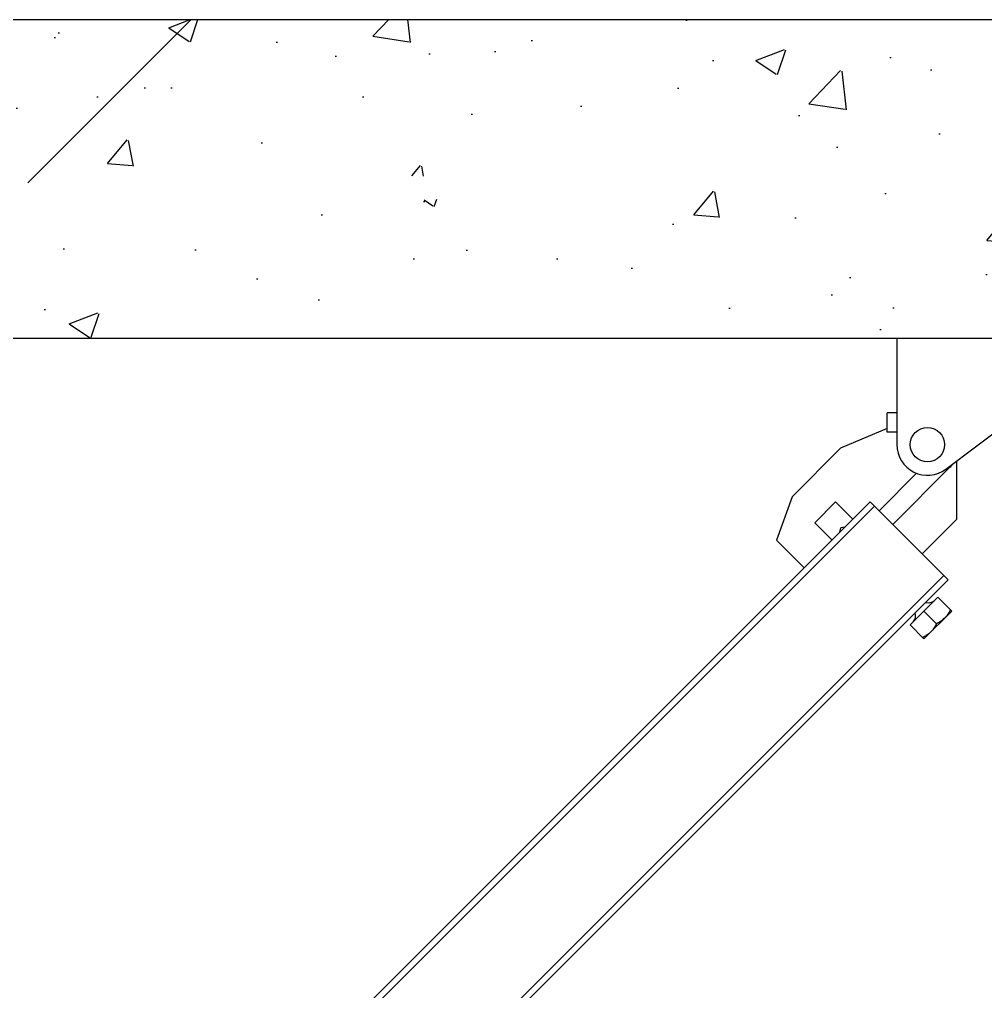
# Model space of a CAD drawing. Extents: x 552102 to 973302, y -80747 to 40012826.
# Drawn here: x 609838 to 612561, y 212428 to 215170 of the extents above; entities that cross this region are included whole.
import ezdxf

# ---------------------------------------------------------------- set-up
doc = ezdxf.new("R2010")
doc.units = 0
doc.header["$LTSCALE"] = 1000
doc.header["$MEASUREMENT"] = 0
doc.layers.add('02___PRT_ALL_AXES', color=7, linetype='Continuous')
doc.layers.add('图框', color=7, linetype='Continuous')

msp = doc.modelspace()

# ---------------------------------------------------------------- hatches: boundary and pattern name
at = {"layer": '图框'}
h = msp.add_hatch(dxfattribs=at)
h.set_pattern_fill('AR-CONC', color=33, scale=115.2, style=0)
h.set_pattern_definition([(49.99999999999999, (-1263114.455668004, -4618948.186350072), (826.2837303560681, -72.29045949994956), [86.4, -950.4000000000001]), (355, (-1263114.455668004, -4618948.186350072), (-159.841536322176, 866.5253380224136), [69.12, -760.32]), (100.4513999999998, (-1263045.598692642, -4618954.210549749), (666.4428077345531, 794.2343524542189), [73.42869887999983, -807.7157130239974]), (46.18420000000002, (-1263114.455668004, -4618717.786350073), (1229.461688016742, -190.6779045070288), [129.5999999999987, -1425.59999999999]), (96.6355999999996, (-1263012.000537761, -4618733.676239736), (1076.731436792106, 1122.183787277309), [110.1430517759983, -1211.573375999985]), (351.1842, (-1263114.455668004, -4618717.786350073), (1076.730560793939, 1122.184628265974), [103.6800000000001, -1140.480000000001]), (21, (-1262999.255668004, -4618775.386350073), (687.6369240404679, -463.8169620464705), [86.4, -950.4000000000001]), (326.0000000000001, (-1262999.255668004, -4618775.386350073), (280.2992623736622, 835.3728518939748), [69.11999999999999, -760.3199999999998]), (71.4514, (-1262941.952615588, -4618814.037800185), (967.9364681258766, 371.5551322098652), [73.42869888000001, -807.7157130239999]), (37.49999999999999, (-1263114.455668004, -4618948.186350072), (14.00815332551885, 383.4937196136709), [0, -751.1040000000002, 0, -771.8400000000001, 0, -763.2000000000002]), (7.500000000000003, (-1263114.455668004, -4618948.186350072), (303.0561071333552, 454.362292088479), [0, -440.064, 0, -733.824, 0, -290.8799999999999]), (327.5, (-1263371.351668002, -4618948.186350072), (614.9634464706153, -25.98321223800553), [0, -288, 0, -898.56, 0, -1192.32]), (317.5, (-1263486.551668002, -4618948.186350072), (671.8304670824291, 115.32093964683), [0, -374.4, 0, -596.7360000000001, 0, -846.7199999999999])])
h.paths.add_polyline_path([(607948.3799512202, 214675.5899785151), (607468.2037319118, 214779.7508499613), (607699.5221468146, 214869.2532345822), (607699.5221468146, 215170.2464723339), (615302.7221468146, 215170.2464723339), (615302.7221468146, 214869.2532345822), (615071.4037319118, 214779.7508499613), (615551.5799512203, 214675.5899785151), (615302.7221468146, 214608.9842485567), (615302.7221468146, 214271.6864723374), (612949.849615344, 214271.6864723374), (612311.1133061553, 214271.6864723374), (607699.5221468146, 214271.6864723374), (607699.5221468146, 214608.9842485567)])
edge = h.paths.add_edge_path(flags=16)
edge.add_line((612715.4653061564, 214762.4384723385), (612729.7213061507, 214686.4064723303))
edge.add_line((612722.4854118015, 214582.726472341), (612722.3773061539, 214582.726472341))
edge.add_line((612722.4854118015, 214686.4064723303), (612722.4854118015, 214582.726472341))
edge.add_line((612722.3773061539, 214582.726472341), (612722.3773061539, 214271.6864723374))
edge.add_line((612832.9693061585, 214582.726472341), (612832.8612004753, 214582.726472341))
edge.add_line((612832.9693061585, 214582.726472341), (612832.9693061585, 214271.6864723374))
edge.add_line((612832.8612004753, 214686.4064723303), (612832.8612004753, 214582.726472341))
edge.add_line((612839.8813061559, 214762.4384723385), (612825.6253061529, 214686.4064723303))
edge.add_line((612715.4681013043, 214762.4384723385), (612839.8785110081, 214762.4384723385))
edge.add_line((612774.2173061575, 214686.4064723303), (612722.4854118015, 214686.4064723303))
edge.add_line((612832.8612004753, 214686.4064723303), (612781.1293061549, 214686.4064723303))
edge.add_line((609516.6808264042, 214762.4384723385), (609641.0912361259, 214762.4384723385))
edge.add_line((609575.4300312573, 214686.4064723303), (609523.6981369461, 214686.4064723303))
edge.add_line((609634.0739256109, 214686.4064723303), (609582.3420312639, 214686.4064723303))
edge.add_line((609516.6780312652, 214762.4384723385), (609530.9340312595, 214686.4064723303))
edge.add_line((609641.0940312649, 214762.4384723385), (609626.8380312616, 214686.4064723303))
edge.add_line((609523.6981369461, 214582.726472341), (609523.5900312627, 214582.726472341))
edge.add_line((609523.6981369461, 214686.4064723303), (609523.6981369461, 214582.726472341))
edge.add_line((609523.5900312627, 214582.726472341), (609523.5900312627, 214271.6864723374))
edge.add_line((609634.1820312674, 214582.726472341), (609634.0739256109, 214582.726472341))
edge.add_line((609634.1820312674, 214582.726472341), (609634.1820312674, 214271.6864723374))
edge.add_line((609634.0739256109, 214686.4064723303), (609634.0739256109, 214582.726472341))
h = msp.add_hatch(dxfattribs=at)
h.set_pattern_fill('ANSI31', color=33, scale=1804.8, style=0)
h.set_pattern_definition([(45, (572111.4479744147, 197219.8688610936), (-2025.945780913201, 2025.945780913201), [])])
h.paths.add_polyline_path([(607948.3799512202, 214675.5899785151), (607468.2037319118, 214779.7508499613), (607699.5221468146, 214869.2532345822), (607699.5221468146, 215170.2464723339), (615302.7221468146, 215170.2464723339), (615302.7221468146, 214869.2532345822), (615071.4037319118, 214779.7508499613), (615551.5799512203, 214675.5899785151), (615302.7221468146, 214608.9842485567), (615302.7221468146, 214271.6864723374), (612949.849615344, 214271.6864723374), (612311.1133061553, 214271.6864723374), (607699.5221468146, 214271.6864723374), (607699.5221468146, 214608.9842485567)])
edge = h.paths.add_edge_path(flags=16)
edge.add_line((612715.4681013043, 214762.4384723385), (612839.8785110081, 214762.4384723385))
edge.add_line((612774.2173061575, 214686.4064723303), (612722.4854118015, 214686.4064723303))
edge.add_line((612832.8612004753, 214686.4064723303), (612781.1293061549, 214686.4064723303))
edge.add_line((612715.4653061564, 214762.4384723385), (612729.7213061507, 214686.4064723303))
edge.add_line((612839.8813061559, 214762.4384723385), (612825.6253061529, 214686.4064723303))
edge.add_line((612832.9693061585, 214582.726472341), (612832.8612004753, 214582.726472341))
edge.add_line((612832.8612004753, 214686.4064723303), (612832.8612004753, 214582.726472341))
edge.add_line((612832.9693061585, 214582.726472341), (612832.9693061585, 214271.6864723374))
edge.add_line((612722.4854118015, 214686.4064723303), (612722.4854118015, 214582.726472341))
edge.add_line((612722.3773061539, 214582.726472341), (612722.3773061539, 214271.6864723374))
edge.add_line((609516.6780312652, 214762.4384723385), (609530.9340312595, 214686.4064723303))
edge.add_line((609516.6808264042, 214762.4384723385), (609641.0912361259, 214762.4384723385))
edge.add_line((609641.0940312649, 214762.4384723385), (609626.8380312616, 214686.4064723303))
edge.add_line((609634.0739256109, 214686.4064723303), (609582.3420312639, 214686.4064723303))
edge.add_line((609634.0739256109, 214686.4064723303), (609634.0739256109, 214582.726472341))
edge.add_line((609575.4300312573, 214686.4064723303), (609523.6981369461, 214686.4064723303))
edge.add_line((609523.6981369461, 214686.4064723303), (609523.6981369461, 214582.726472341))
edge.add_line((609523.5900312627, 214582.726472341), (609523.5900312627, 214271.6864723374))
edge.add_line((609634.1820312674, 214582.726472341), (609634.1820312674, 214271.6864723374))

# ---------------------------------------------------------------- linework, layer by layer
at = {"color": 5, "linetype": 'Continuous'}
for p, q in [((612311.1133061553, 214271.6864723374), (612311.1133061553, 213971.0144723435)), ((612311.1133061553, 214271.6864723374), (612949.849615344, 214271.6864723374)), ((612449.5230091655, 213902.0220757087), (612898.6333061571, 214240.5824723532)), ((612284.0578632767, 214006.2750629564), (612284.0578632767, 214060.8798629393)), ((612311.1133061553, 214060.8798629393), (612284.0578632767, 214060.8798629393)), ((612284.0578632767, 214016.4934620609), (612152.5838132346, 213960.6860388508)), ((612311.1133061553, 214006.2750629564), (612284.0578632767, 214006.2750629564)), ((612152.5838132346, 213960.6860388508), (612015.7331952209, 213823.8354208281)), ((612480.4573061521, 213760.7071480622), (612480.4573061521, 213925.3417989989)), ((612367.0688998217, 213890.7173408618), (612261.0075651462, 213784.6560061862)), ((612461.0538435037, 213907.4794358393), (612299.6189895029, 213746.0445818295)), ((612015.7331952209, 213823.8354208281), (611972.1550106967, 213702.056883194)), ((612079.680496263, 213750.9321039011), (612138.3307611311, 213809.5823687603)), ((612138.3307611311, 213809.5823687603), (612187.205981865, 213760.7071480622)), ((612128.5557170057, 213702.056883194), (612079.680496263, 213750.9321039011)), ((612382.7068647111, 213662.9567066123), (612480.4573061521, 213760.7071480622)), ((611972.1550106967, 213702.056883194), (612050.3553638513, 213623.8565300395)), ((612426.6945633466, 213540.7686548223), (612348.494210201, 213462.5683016767))]:
    msp.add_line(p, q, dxfattribs=at)
at = {"color": 2, "linetype": 'Continuous'}
for p, q in [((609888.4573061521, 211461.9584723403), (612236.0812025721, 213809.5823687603)), ((612456.0196958029, 213589.6438755383), (612236.0812025721, 213809.5823687603)), ((610004.0964981461, 211553.1600539853), (612248.3000077332, 213797.3635635634)), ((610199.5973809923, 211357.6591711035), (612443.8008906061, 213601.8626807084)), ((612456.0196958029, 213589.6438755383), (610211.8161861802, 211345.4403659423))]:
    msp.add_line(p, q, dxfattribs=at)
at = {"color": 5, "linetype": 'Continuous'}
for centre, radius, start, end in [((612397.5133061552, 213971.0144723435), 86.4, 180, 307.0106997984311), ((612397.5133061552, 213971.0199732234), 89.85988972800001, 314.9987596182681, 322.2478676492418)]:
    msp.add_arc(centre, radius, start, end, dxfattribs=at)
at = {"layer": '02___PRT_ALL_AXES', "color": 133, "linetype": 'Continuous'}
for p, q in [((607699.5221468146, 215170.2464723339), (615302.7221468146, 215170.2464723339)), ((607699.5221468146, 214271.6864723374), (612311.1133061553, 214271.6864723374))]:
    msp.add_line(p, q, dxfattribs=at)
at = {"layer": '02___PRT_ALL_AXES', "color": 5, "linetype": 'Continuous'}
for p, q in [((612150.908851775, 213724.4100179365), (612153.0014346178, 213736.2776449313)), ((612164.8690615768, 213738.3702277293), (612153.0014346178, 213736.2776449313)), ((612465.7947399641, 213501.6684782137), (612426.6945633466, 213540.7686548223)), ((612465.7947399641, 213501.6684782853), (612387.594386747, 213423.4681250503)), ((612423.2022764619, 213466.0605886062), (612387.5943867738, 213501.6684782495)), ((612348.494210201, 213462.5683016767), (612387.5943868096, 213423.4681251039))]:
    msp.add_line(p, q, dxfattribs=at)
msp.add_circle((612397.5133061552, 213971.0144723435), 48.38400000000001, dxfattribs=at)
for centre, start, end in [((612399.9877463424, 213553.1620143642), 254.87828608654, 307.3718502967578), ((612336.100850677, 213489.2751187166), 322.6281496541338, 15.12171390669455)]:
    msp.add_arc(centre, 27.89485713792, start, end, dxfattribs=at)
for points, start_tangent, end_tangent in [([(612462.3024530347, 213505.160765179), (612459.4724119777, 213499.8363334855), (612456.5103086674, 213494.9342352261), (612453.3495139653, 213490.3693082978), (612449.9375616546, 213486.1002929678), (612446.2446511859, 213482.1183894624)], (-0.447213595499958, -0.894427190999916), (-0.7071067811865476, -0.7071067811865476)), ([(612446.2446511859, 213482.1183894624), (612442.2634226586, 213478.4260598352), (612437.9948623831, 213475.0143666258), (612433.4297788675, 213471.8533611645), (612428.5264989968, 213468.8905112525), (612423.2022764619, 213466.0605886062)], (-0.707107438556317, -0.7071061238161671), (-0.894427190999916, -0.447213595499958)), ([(612423.2022764619, 213466.0605886062), (612420.3722354049, 213460.7361569127), (612417.4101320858, 213455.8340586444), (612414.2493373837, 213451.269131725), (612410.8373850727, 213447.000116395), (612407.1444746131, 213443.0182128896)], (-0.447213595499958, -0.894427190999916), (-0.7071067811865476, -0.7071067811865476)), ([(612407.1444746131, 213443.0182128896), (612403.1632539983, 213439.3258900662), (612398.894692167, 213435.9141947379), (612394.3296068098, 213432.7531875332), (612389.4263248736, 213429.7903360476), (612384.1020998891, 213426.9604120245)], (-0.7071071812448313, -0.7071063811280376), (-0.894427190999916, -0.447213595499958))]:
    msp.add_spline(points, degree=3, dxfattribs=dict(at, start_tangent=start_tangent, end_tangent=end_tangent))

doc.saveas('drawing.dxf')
